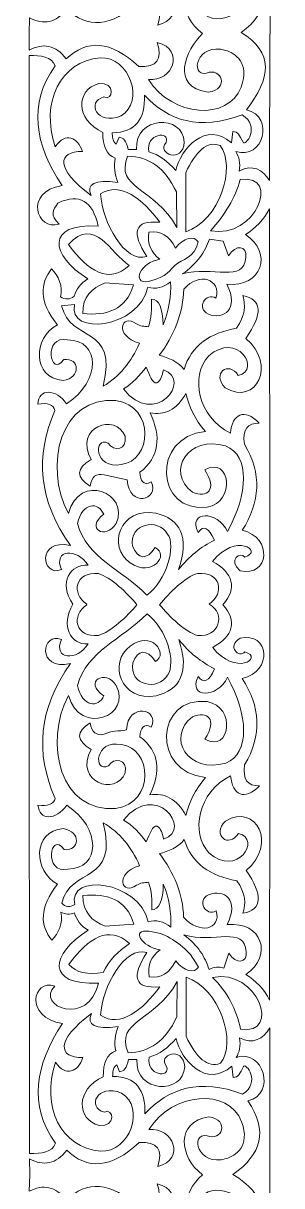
# Model space of a CAD drawing. Header units: centimetres. Extents: x -1.4 to 1.5, y -21.3 to 18.9.
# Drawn here: x -1.39 to 1.46, y -6.38 to 6.43 of the extents above; entities that cross this region are included whole.
import ezdxf

# ---------------------------------------------------------------- set-up
doc = ezdxf.new("R2010")
doc.units = ezdxf.units.CM
doc.header["$MEASUREMENT"] = 0
doc.layers.add('Layer 1', color=7, linetype='Continuous')

msp = doc.modelspace()

# ---------------------------------------------------------------- linework, layer by layer
at = {"layer": 'Layer 1', "color": 242, "lineweight": 9}
for points, knots in [([(1.32494, 6.30717), (1.32494, 6.30717), (1.32336, 4.69283), (1.32336, 4.69283), (1.32336, 4.69283), (1.24991, 4.81662), (1.13307, 4.87641), (0.98913, 4.79852), (0.98913, 4.79852), (1.00295, 4.88925), (0.98781, 4.95349), (0.95125, 5.014), (0.95125, 5.014), (1.25058, 4.91141), (1.38686, 5.40113), (1.06736, 5.47345), (1.06736, 5.47345), (1.34064, 5.81752), (1.37137, 6.11103), (1.00966, 6.32382), (1.00966, 6.32382), (1.32971, 6.55616), (1.3592, 6.87899), (1.10203, 7.1169), (1.10203, 7.1169), (1.42146, 7.18947), (1.25465, 7.70872), (0.95538, 7.60589), (0.95538, 7.60589), (0.9919, 7.66639), (1.00699, 7.73067), (0.99311, 7.82137), (0.99311, 7.82137), (1.13709, 7.74361), (1.25389, 7.80948), (1.32725, 7.93334), (1.32725, 7.93334), (1.32725, 7.93334), (1.33015, 6.30735), (1.33015, 6.30735)], [0, 0, 0, 0, 0.09090909, 0.09090909, 0.09090909, 0.09090909, 0.18181818, 0.18181818, 0.18181818, 0.18181818, 0.27272727, 0.27272727, 0.27272727, 0.27272727, 0.36363636, 0.36363636, 0.36363636, 0.36363636, 0.45454545, 0.45454545, 0.45454545, 0.45454545, 0.54545455, 0.54545455, 0.54545455, 0.54545455, 0.63636364, 0.63636364, 0.63636364, 0.63636364, 0.72727273, 0.72727273, 0.72727273, 0.72727273, 0.81818182, 0.81818182, 0.81818182, 0.81818182, 1, 1, 1, 1]), ([(0.5856, 6.31271), (0.32249, 6.50593), (0.28979, 6.90058), (0.65333, 6.95177), (0.65333, 6.95177), (0.89306, 6.91935), (0.79572, 6.67184), (0.63485, 6.74296), (0.63485, 6.74296), (0.43875, 6.777), (0.52837, 6.39717), (0.84602, 6.49153), (0.84602, 6.49153), (0.94433, 6.52074), (1.11503, 6.62665), (1.01527, 6.89624), (1.01527, 6.89624), (0.87259, 7.27396), (0.25282, 7.22503), (-0.00551, 6.81228), (-0.00551, 6.81228), (0.26056, 6.83793), (0.40302, 6.48691), (0.09211, 6.40401), (0.09211, 6.40401), (0.15389, 6.59119), (0.0858, 6.67932), (-0.11217, 6.66842), (-0.11217, 6.66842), (-0.42274, 6.37886), (-0.68607, 6.36676), (-0.91021, 6.58456), (-0.91021, 6.58456), (-1.02614, 6.42983), (-1.16579, 6.40683), (-1.31893, 6.4872), (-1.31893, 6.4872), (-1.31893, 6.4872), (-1.3225, 6.31038), (-1.3225, 6.31038), (-1.3225, 6.31038), (-1.3225, 6.31038), (-1.324, 6.13082), (-1.324, 6.13082), (-1.324, 6.13082), (-1.17093, 6.21132), (-1.03127, 6.18836), (-0.9152, 6.03377), (-0.9152, 6.03377), (-0.69125, 6.25175), (-0.42791, 6.23986), (-0.11709, 5.95055), (-0.11709, 5.95055), (0.08088, 5.93983), (0.1489, 6.02802), (0.08697, 6.21513), (0.08697, 6.21513), (0.39795, 6.13251), (0.25578, 5.78136), (-0.01031, 5.80679), (-0.01031, 5.80679), (0.24835, 5.39429), (0.86818, 5.34582), (1.01053, 5.72368), (1.01053, 5.72368), (1.11008, 5.99334), (0.93927, 6.0991), (0.84095, 6.12824), (0.84095, 6.12824), (0.5232, 6.22237), (0.43392, 5.84246), (0.62998, 5.87664), (0.62998, 5.87664), (0.7908, 5.9479), (0.88834, 5.70047), (0.64863, 5.66783), (0.64863, 5.66783), (0.22261, 5.72749), (0.39904, 6.13163), (0.5856, 6.31271)], [0, 0, 0, 0, 0.04761905, 0.04761905, 0.04761905, 0.04761905, 0.0952381, 0.0952381, 0.0952381, 0.0952381, 0.14285714, 0.14285714, 0.14285714, 0.14285714, 0.19047619, 0.19047619, 0.19047619, 0.19047619, 0.23809524, 0.23809524, 0.23809524, 0.23809524, 0.28571429, 0.28571429, 0.28571429, 0.28571429, 0.33333333, 0.33333333, 0.33333333, 0.33333333, 0.38095238, 0.38095238, 0.38095238, 0.38095238, 0.42857143, 0.42857143, 0.42857143, 0.42857143, 0.47619048, 0.47619048, 0.47619048, 0.47619048, 0.52380952, 0.52380952, 0.52380952, 0.52380952, 0.57142857, 0.57142857, 0.57142857, 0.57142857, 0.61904762, 0.61904762, 0.61904762, 0.61904762, 0.66666667, 0.66666667, 0.66666667, 0.66666667, 0.71428571, 0.71428571, 0.71428571, 0.71428571, 0.76190476, 0.76190476, 0.76190476, 0.76190476, 0.80952381, 0.80952381, 0.80952381, 0.80952381, 0.85714286, 0.85714286, 0.85714286, 0.85714286, 0.9047619, 0.9047619, 0.9047619, 0.9047619, 1, 1, 1, 1]), ([(1.06736, 5.47345), (1.38686, 5.40113), (1.25058, 4.91141), (0.95125, 5.014), (0.95125, 5.014), (0.98781, 4.95349), (1.00295, 4.88925), (0.98913, 4.79852), (0.98913, 4.79852), (1.13307, 4.87641), (1.24991, 4.81662), (1.32336, 4.69283), (1.32336, 4.69283), (1.32336, 4.69283), (1.32494, 6.30717), (1.32494, 6.30717)], [0, 0, 0, 0, 0.2, 0.2, 0.2, 0.2, 0.4, 0.4, 0.4, 0.4, 0.6, 0.6, 0.6, 0.6, 1, 1, 1, 1]), ([(-1.32304, 0.01344), (-1.32304, 0.01344), (-1.32478, 6.07145), (-1.32478, 6.07145), (-1.32478, 6.07145), (-1.19481, 6.07169), (-1.07636, 6.0591), (-1.03736, 5.95813), (-1.03736, 5.95813), (-1.34284, 5.53484), (-1.2607, 5.09228), (-0.96129, 4.63899), (-0.96129, 4.63899), (-1.38876, 4.5701), (-1.238, 4.12824), (-0.99526, 4.21439), (-0.99526, 4.21439), (-1.09478, 4.32022), (-1.06828, 4.36047), (-1.00653, 4.44616), (-1.00653, 4.44616), (-0.76561, 4.5593), (-0.62385, 4.46296), (-0.5642, 4.19298), (-0.5642, 4.19298), (-1.14483, 4.22642), (-1.0954, 3.87071), (-0.67728, 3.61089), (-0.67728, 3.61089), (-0.75546, 3.56429), (-0.80943, 3.49652), (-0.82685, 3.41962), (-0.82685, 3.41962), (-0.87755, 3.37816), (-0.92825, 3.38402), (-0.97896, 3.41129), (-0.97896, 3.41129), (-0.94762, 3.52732), (-1.00371, 3.64987), (-1.07802, 3.72043), (-1.07802, 3.72043), (-1.20214, 3.55903), (-1.22222, 3.36624), (-1.01363, 3.10427), (-1.01363, 3.10427), (-1.28287, 2.9622), (-1.29337, 2.51897), (-0.94911, 2.49188), (-0.94911, 2.49188), (-0.75271, 2.5207), (-0.76484, 2.74264), (-0.94164, 2.72253), (-0.94164, 2.72253), (-1.09682, 2.50324), (-1.17198, 2.99963), (-0.90002, 2.938), (-0.90002, 2.938), (-0.54095, 2.93441), (-0.52568, 2.48835), (-0.91116, 2.23488), (-0.91116, 2.23488), (-1.02932, 2.39907), (-1.21776, 2.40834), (-1.22863, 2.231), (-1.22863, 2.231), (-1.12029, 2.24741), (-1.05724, 2.22356), (-1.03963, 2.15932), (-1.03963, 2.15932), (-1.26104, 1.65904), (-1.22203, 1.1636), (-0.86892, 0.67384), (-0.86892, 0.67384), (-1.25157, 0.75576), (-1.18274, 0.31507), (-0.96966, 0.40711), (-0.96966, 0.40711), (-1.06164, 0.63634), (-0.79689, 0.64527), (-0.67462, 0.45759), (-0.67462, 0.45759), (-0.87194, 0.46676), (-1.00347, 0.26973), (-0.84299, 0.02533), (-0.84299, 0.02533), (-0.98301, -0.20969), (-0.86605, -0.42115), (-0.67422, -0.41201), (-0.67422, -0.41201), (-0.79645, -0.59983), (-1.06114, -0.59115), (-0.96937, -0.36184), (-0.96937, -0.36184), (-1.18251, -0.26998), (-1.25096, -0.71071), (-0.86838, -0.62844), (-0.86838, -0.62844), (-1.22111, -1.11862), (-1.25962, -1.61403), (-1.03784, -2.11409), (-1.03784, -2.11409), (-1.05544, -2.17826), (-1.11847, -2.20229), (-1.22681, -2.18599), (-1.22681, -2.18599), (-1.21576, -2.36326), (-1.02733, -2.35377), (-0.90927, -2.18955), (-0.90927, -2.18955), (-0.52368, -2.4427), (-0.53855, -2.88876), (-0.89761, -2.89264), (-0.89761, -2.89264), (-1.1695, -2.95451), (-1.09474, -2.45801), (-0.93937, -2.67727), (-0.93937, -2.67727), (-0.76255, -2.69727), (-0.75064, -2.47523), (-0.947, -2.44658), (-0.947, -2.44658), (-1.29135, -2.47392), (-1.28049, -2.91719), (-1.01108, -3.05901), (-1.01108, -3.05901), (-1.21941, -3.32116), (-1.1992, -3.51402), (-1.07502, -3.67524), (-1.07502, -3.67524), (-1.00066, -3.60454), (-0.94463, -3.48199), (-0.9762, -3.36596), (-0.9762, -3.36596), (-0.92692, -3.39305), (-0.87621, -3.3958), (-0.8241, -3.37421), (-0.8241, -3.37421), (-0.80648, -3.45115), (-0.75248, -3.51882), (-0.67436, -3.56538), (-0.67436, -3.56538), (-1.09215, -3.82552), (-1.14133, -4.1813), (-0.56069, -4.1474), (-0.56069, -4.1474), (-0.66861, -4.6374), (-1.26111, -4.40344), (-1.04054, -4.18204), (-1.04054, -4.18204), (-1.28334, -4.09617), (-1.38496, -4.52515), (-0.95742, -4.5937), (-0.95742, -4.5937), (-1.25651, -5.04723), (-1.33827, -5.48986), (-1.03251, -5.91291), (-1.03251, -5.91291), (-1.07129, -6.01401), (-1.18977, -6.02657), (-1.31977, -6.02643), (-1.31977, -6.02643), (-1.31977, -6.02643), (-1.32304, 0.01344), (-1.32304, 0.01344)], [0, 0, 0, 0, 0.02380952, 0.02380952, 0.02380952, 0.02380952, 0.04761905, 0.04761905, 0.04761905, 0.04761905, 0.07142857, 0.07142857, 0.07142857, 0.07142857, 0.0952381, 0.0952381, 0.0952381, 0.0952381, 0.11904762, 0.11904762, 0.11904762, 0.11904762, 0.14285714, 0.14285714, 0.14285714, 0.14285714, 0.16666667, 0.16666667, 0.16666667, 0.16666667, 0.19047619, 0.19047619, 0.19047619, 0.19047619, 0.21428571, 0.21428571, 0.21428571, 0.21428571, 0.23809524, 0.23809524, 0.23809524, 0.23809524, 0.26190476, 0.26190476, 0.26190476, 0.26190476, 0.28571429, 0.28571429, 0.28571429, 0.28571429, 0.30952381, 0.30952381, 0.30952381, 0.30952381, 0.33333333, 0.33333333, 0.33333333, 0.33333333, 0.35714286, 0.35714286, 0.35714286, 0.35714286, 0.38095238, 0.38095238, 0.38095238, 0.38095238, 0.4047619, 0.4047619, 0.4047619, 0.4047619, 0.42857143, 0.42857143, 0.42857143, 0.42857143, 0.45238095, 0.45238095, 0.45238095, 0.45238095, 0.47619048, 0.47619048, 0.47619048, 0.47619048, 0.5, 0.5, 0.5, 0.5, 0.52380952, 0.52380952, 0.52380952, 0.52380952, 0.54761905, 0.54761905, 0.54761905, 0.54761905, 0.57142857, 0.57142857, 0.57142857, 0.57142857, 0.5952381, 0.5952381, 0.5952381, 0.5952381, 0.61904762, 0.61904762, 0.61904762, 0.61904762, 0.64285714, 0.64285714, 0.64285714, 0.64285714, 0.66666667, 0.66666667, 0.66666667, 0.66666667, 0.69047619, 0.69047619, 0.69047619, 0.69047619, 0.71428571, 0.71428571, 0.71428571, 0.71428571, 0.73809524, 0.73809524, 0.73809524, 0.73809524, 0.76190476, 0.76190476, 0.76190476, 0.76190476, 0.78571429, 0.78571429, 0.78571429, 0.78571429, 0.80952381, 0.80952381, 0.80952381, 0.80952381, 0.83333333, 0.83333333, 0.83333333, 0.83333333, 0.85714286, 0.85714286, 0.85714286, 0.85714286, 0.88095238, 0.88095238, 0.88095238, 0.88095238, 0.9047619, 0.9047619, 0.9047619, 0.9047619, 0.92857143, 0.92857143, 0.92857143, 0.92857143, 0.95238095, 0.95238095, 0.95238095, 0.95238095, 1, 1, 1, 1]), ([(-0.50053, 5.61439), (-0.69835, 5.56775), (-0.58109, 5.29431), (-0.31145, 5.40664), (-0.31145, 5.40664), (-0.04736, 5.56175), (-0.21931, 6.06316), (-0.5423, 6.04531), (-0.5423, 6.04531), (-0.98013, 6.00555), (-1.20173, 5.55914), (-1.03704, 5.06603), (-1.03704, 5.06603), (-0.92749, 5.23363), (-0.78639, 5.17066), (-0.73846, 5.01322), (-0.73846, 5.01322), (-1.00491, 5.02017), (-1.04644, 4.82618), (-0.63989, 4.52949), (-0.63989, 4.52949), (-0.69922, 4.65801), (-0.60219, 4.70591), (-0.34896, 4.67332), (-0.34896, 4.67332), (-0.37991, 4.76268), (-0.395, 4.85214), (-0.37553, 4.94161), (-0.37553, 4.94161), (-0.47125, 4.97568), (-0.5167, 5.07009), (-0.51161, 5.22496), (-0.51161, 5.22496), (-0.8211, 5.3679), (-0.80731, 5.69546), (-0.55728, 5.76181), (-0.55728, 5.76181), (-0.3681, 5.78354), (-0.39817, 5.56147), (-0.50053, 5.61439)], [0, 0, 0, 0, 0.09090909, 0.09090909, 0.09090909, 0.09090909, 0.18181818, 0.18181818, 0.18181818, 0.18181818, 0.27272727, 0.27272727, 0.27272727, 0.27272727, 0.36363636, 0.36363636, 0.36363636, 0.36363636, 0.45454545, 0.45454545, 0.45454545, 0.45454545, 0.54545455, 0.54545455, 0.54545455, 0.54545455, 0.63636364, 0.63636364, 0.63636364, 0.63636364, 0.72727273, 0.72727273, 0.72727273, 0.72727273, 0.81818182, 0.81818182, 0.81818182, 0.81818182, 1, 1, 1, 1]), ([(-0.0545, 5.63344), (-0.0456, 5.37341), (-0.15218, 5.22238), (-0.40962, 5.22122), (-0.40962, 5.22122), (-0.40532, 5.17846), (-0.41162, 5.1356), (-0.36423, 5.09288), (-0.36423, 5.09288), (-0.36423, 5.09288), (-0.33409, 5.17218), (-0.33409, 5.17218), (-0.33409, 5.17218), (-0.288, 5.16661), (-0.25145, 5.13253), (-0.2357, 5.03611), (-0.2357, 5.03611), (-0.2357, 5.03611), (-0.14111, 5.03622), (-0.14111, 5.03622), (-0.14111, 5.03622), (-0.16808, 5.41006), (0.37428, 5.42481), (0.38427, 5.11584), (0.38427, 5.11584), (0.36959, 4.87694), (0.07491, 4.98803), (0.1838, 5.11193), (0.1838, 5.11193), (0.23669, 5.24637), (-0.04804, 5.21444), (-0.00514, 5.00976), (-0.00514, 5.00976), (0.10385, 4.97925), (0.201, 4.90686), (0.28979, 4.80579), (0.28979, 4.80579), (0.33882, 5.0389), (0.62595, 5.36166), (0.90209, 5.10847), (0.90209, 5.10847), (0.90209, 5.10847), (0.91714, 5.23321), (0.91714, 5.23321), (0.91714, 5.23321), (0.97772, 5.23536), (0.99038, 5.19338), (1.03076, 5.11485), (1.03076, 5.11485), (1.05595, 5.06575), (1.22709, 5.28824), (1.02136, 5.41831), (1.02136, 5.41831), (0.55179, 5.23907), (0.20766, 5.35323), (-0.0545, 5.63344)], [0, 0, 0, 0, 0.06666667, 0.06666667, 0.06666667, 0.06666667, 0.13333333, 0.13333333, 0.13333333, 0.13333333, 0.2, 0.2, 0.2, 0.2, 0.26666667, 0.26666667, 0.26666667, 0.26666667, 0.33333333, 0.33333333, 0.33333333, 0.33333333, 0.4, 0.4, 0.4, 0.4, 0.46666667, 0.46666667, 0.46666667, 0.46666667, 0.53333333, 0.53333333, 0.53333333, 0.53333333, 0.6, 0.6, 0.6, 0.6, 0.66666667, 0.66666667, 0.66666667, 0.66666667, 0.73333333, 0.73333333, 0.73333333, 0.73333333, 0.8, 0.8, 0.8, 0.8, 0.86666667, 0.86666667, 0.86666667, 0.86666667, 1, 1, 1, 1]), ([(0.39948, 4.77933), (0.51164, 5.01146), (0.63478, 5.13842), (0.77736, 5.07813), (0.77736, 5.07813), (0.96238, 4.84957), (0.77169, 4.25224), (0.39974, 4.12923), (0.39974, 4.12923), (0.39974, 4.12923), (0.39948, 4.77933), (0.39948, 4.77933)], [0, 0, 0, 0, 0.25, 0.25, 0.25, 0.25, 0.5, 0.5, 0.5, 0.5, 1, 1, 1, 1]), ([(-0.23945, 4.96062), (-0.38673, 4.60527), (0.05556, 4.62386), (0.30153, 4.17826), (0.30153, 4.17826), (0.30153, 4.17826), (0.29752, 4.5678), (0.29752, 4.5678), (0.29752, 4.5678), (0.17391, 4.8297), (-0.00503, 4.96073), (-0.23945, 4.96062)], [0, 0, 0, 0, 0.25, 0.25, 0.25, 0.25, 0.5, 0.5, 0.5, 0.5, 1, 1, 1, 1]), ([(0.67192, 4.14073), (1.17467, 4.04386), (1.45284, 4.77354), (1.00049, 4.70404), (1.00049, 4.70404), (0.94644, 4.5048), (0.82866, 4.31384), (0.67192, 4.14073)], [0, 0, 0, 0, 0.33333333, 0.33333333, 0.33333333, 0.33333333, 1, 1, 1, 1]), ([(-0.53789, 4.54801), (-0.51727, 4.22917), (-0.27176, 3.78047), (-0.02793, 3.85607), (-0.02793, 3.85607), (-0.20012, 4.12288), (-0.17296, 4.25965), (0.11591, 4.23397), (0.11591, 4.23397), (-0.07645, 4.49365), (-0.3215, 4.68778), (-0.53789, 4.54801)], [0, 0, 0, 0, 0.25, 0.25, 0.25, 0.25, 0.5, 0.5, 0.5, 0.5, 1, 1, 1, 1]), ([(1.32035, 4.38231), (1.26195, 4.26688), (1.16623, 4.1644), (1.05747, 4.09928), (1.05747, 4.09928), (1.36423, 3.89587), (1.23617, 3.51148), (0.85353, 3.55113), (0.85353, 3.55113), (0.99161, 3.27424), (0.81779, 3.15517), (0.64959, 3.2221), (0.64959, 3.2221), (0.50971, 3.28256), (0.62052, 3.46664), (0.73268, 3.39975), (0.73268, 3.39975), (0.79298, 3.60391), (0.54708, 3.69447), (0.37953, 3.49779), (0.37953, 3.49779), (0.37203, 3.23906), (0.26732, 2.9767), (0.10854, 2.76828), (0.10854, 2.76828), (0.20865, 2.74316), (0.31148, 2.69907), (0.38151, 2.61348), (0.38151, 2.61348), (0.46166, 2.87715), (0.66759, 3.01516), (0.95956, 3.06719), (0.95956, 3.06719), (1.05567, 3.20502), (1.06197, 3.32077), (1.02748, 3.42642), (1.02748, 3.42642), (1.24048, 3.38487), (1.25188, 3.22746), (1.06168, 2.95395), (1.06168, 2.95395), (1.40734, 2.6639), (1.17632, 2.20832), (0.83515, 2.40947), (0.83515, 2.40947), (0.68072, 2.56279), (0.87007, 2.71745), (0.97874, 2.54561), (0.97874, 2.54561), (1.23835, 2.60879), (0.96128, 3.03826), (0.65354, 2.76102), (0.65354, 2.76102), (0.44574, 2.54071), (0.53159, 2.09155), (0.89195, 1.91057), (0.89195, 1.91057), (0.90993, 2.1239), (1.04786, 2.19266), (1.20951, 2.02029), (1.20951, 2.02029), (1.08443, 2.02367), (1.02088, 1.95746), (1.04705, 1.78968), (1.04705, 1.78968), (1.24112, 1.46311), (1.2201, 1.14748), (1.02105, 0.84085), (1.02105, 0.84085), (1.36437, 0.76069), (1.31793, 0.32152), (0.99857, 0.39486), (0.99857, 0.39486), (0.85862, 0.51343), (1.00105, 0.61239), (1.05129, 0.54603), (1.05129, 0.54603), (1.26285, 0.61235), (0.94662, 0.81975), (0.69606, 0.49682), (0.69606, 0.49682), (0.91879, 0.37384), (0.97269, 0.20359), (0.80939, 0.02074), (0.80939, 0.02074), (0.97286, -0.16196), (0.91912, -0.32702), (0.69646, -0.45007), (0.69646, -0.45007), (0.94728, -0.77287), (1.26328, -0.56529), (1.0518, -0.49911), (1.0518, -0.49911), (0.98942, -0.57288), (0.84174, -0.43942), (0.9989, -0.34791), (0.9989, -0.34791), (1.31823, -0.27443), (1.36503, -0.71353), (1.02165, -0.794), (1.02165, -0.794), (1.22107, -1.10035), (1.24236, -1.41601), (1.04852, -1.74272), (1.04852, -1.74272), (1.02252, -1.91061), (1.08609, -1.97675), (1.21112, -1.97319), (1.21112, -1.97319), (1.04962, -2.14574), (0.91167, -2.07705), (0.89359, -1.8638), (0.89359, -1.8638), (0.53333, -2.04502), (0.44788, -2.49428), (0.65584, -2.71431), (0.65584, -2.71431), (0.96383, -2.99138), (1.24044, -2.56173), (0.98086, -2.49872), (0.98086, -2.49872), (0.8723, -2.67063), (0.68282, -2.51605), (0.83716, -2.36269), (0.83716, -2.36269), (1.17818, -2.16133), (1.40954, -2.61662), (1.06412, -2.90707), (1.06412, -2.90707), (1.25459, -3.18033), (1.24322, -3.33781), (1.03029, -3.3794), (1.03029, -3.3794), (1.06474, -3.27385), (1.05832, -3.15803), (0.96212, -3.02034), (0.96212, -3.02034), (0.67007, -2.96859), (0.46403, -2.83065), (0.38362, -2.56709), (0.38362, -2.56709), (0.31371, -2.65268), (0.21098, -2.69684), (0.11085, -2.7221), (0.11085, -2.7221), (0.26978, -2.93045), (0.36875, -3.16258), (0.37643, -3.42134), (0.37643, -3.42134), (0.54412, -3.61781), (0.79601, -3.5572), (0.7355, -3.35308), (0.7355, -3.35308), (0.62337, -3.42), (0.51235, -3.23607), (0.65217, -3.17546), (0.65217, -3.17546), (0.82037, -3.10836), (0.99432, -3.22739), (0.85648, -3.50435), (0.85648, -3.50435), (1.23905, -3.46442), (1.36743, -3.84866), (1.06083, -4.05232), (1.06083, -4.05232), (1.16968, -4.1173), (1.26544, -4.21965), (1.32395, -4.33514), (1.32395, -4.33514), (1.32332, -1.42879), (1.32792, 1.47616), (1.32035, 4.38231)], [0, 0, 0, 0, 0.02272727, 0.02272727, 0.02272727, 0.02272727, 0.04545455, 0.04545455, 0.04545455, 0.04545455, 0.06818182, 0.06818182, 0.06818182, 0.06818182, 0.09090909, 0.09090909, 0.09090909, 0.09090909, 0.11363636, 0.11363636, 0.11363636, 0.11363636, 0.13636364, 0.13636364, 0.13636364, 0.13636364, 0.15909091, 0.15909091, 0.15909091, 0.15909091, 0.18181818, 0.18181818, 0.18181818, 0.18181818, 0.20454545, 0.20454545, 0.20454545, 0.20454545, 0.22727273, 0.22727273, 0.22727273, 0.22727273, 0.25, 0.25, 0.25, 0.25, 0.27272727, 0.27272727, 0.27272727, 0.27272727, 0.29545455, 0.29545455, 0.29545455, 0.29545455, 0.31818182, 0.31818182, 0.31818182, 0.31818182, 0.34090909, 0.34090909, 0.34090909, 0.34090909, 0.36363636, 0.36363636, 0.36363636, 0.36363636, 0.38636364, 0.38636364, 0.38636364, 0.38636364, 0.40909091, 0.40909091, 0.40909091, 0.40909091, 0.43181818, 0.43181818, 0.43181818, 0.43181818, 0.45454545, 0.45454545, 0.45454545, 0.45454545, 0.47727273, 0.47727273, 0.47727273, 0.47727273, 0.5, 0.5, 0.5, 0.5, 0.52272727, 0.52272727, 0.52272727, 0.52272727, 0.54545455, 0.54545455, 0.54545455, 0.54545455, 0.56818182, 0.56818182, 0.56818182, 0.56818182, 0.59090909, 0.59090909, 0.59090909, 0.59090909, 0.61363636, 0.61363636, 0.61363636, 0.61363636, 0.63636364, 0.63636364, 0.63636364, 0.63636364, 0.65909091, 0.65909091, 0.65909091, 0.65909091, 0.68181818, 0.68181818, 0.68181818, 0.68181818, 0.70454545, 0.70454545, 0.70454545, 0.70454545, 0.72727273, 0.72727273, 0.72727273, 0.72727273, 0.75, 0.75, 0.75, 0.75, 0.77272727, 0.77272727, 0.77272727, 0.77272727, 0.79545455, 0.79545455, 0.79545455, 0.79545455, 0.81818182, 0.81818182, 0.81818182, 0.81818182, 0.84090909, 0.84090909, 0.84090909, 0.84090909, 0.86363636, 0.86363636, 0.86363636, 0.86363636, 0.88636364, 0.88636364, 0.88636364, 0.88636364, 0.90909091, 0.90909091, 0.90909091, 0.90909091, 0.93181818, 0.93181818, 0.93181818, 0.93181818, 0.95454545, 0.95454545, 0.95454545, 0.95454545, 1, 1, 1, 1]), ([(-0.22141, 3.75849), (-0.42767, 3.88906), (-0.60264, 4.30879), (-0.89064, 3.98882), (-0.89064, 3.98882), (-0.67189, 3.69157), (-0.45009, 3.5517), (-0.22141, 3.75849)], [0, 0, 0, 0, 0.33333333, 0.33333333, 0.33333333, 0.33333333, 1, 1, 1, 1]), ([(-0.00471, 4.12528), (-0.02733, 3.99295), (0.01807, 3.89848), (0.11634, 3.82669), (0.11634, 3.82669), (-0.09406, 3.79508), (-0.20859, 3.55318), (-0.00828, 3.58101), (-0.00828, 3.58101), (0.20365, 3.63403), (0.2291, 3.71598), (0.28341, 3.7616), (0.28341, 3.7616), (0.35923, 3.82545), (0.50162, 3.84217), (0.53584, 4.01966), (0.53584, 4.01966), (0.49301, 4.09141), (0.37585, 4.06746), (0.28641, 3.94776), (0.28641, 3.94776), (0.2196, 4.08753), (0.12253, 4.14676), (-0.00471, 4.12528)], [0, 0, 0, 0, 0.14285714, 0.14285714, 0.14285714, 0.14285714, 0.28571429, 0.28571429, 0.28571429, 0.28571429, 0.42857143, 0.42857143, 0.42857143, 0.42857143, 0.57142857, 0.57142857, 0.57142857, 0.57142857, 0.71428571, 0.71428571, 0.71428571, 0.71428571, 1, 1, 1, 1]), ([(0.66084, 4.04689), (0.61108, 3.90948), (0.52651, 3.77769), (0.36216, 3.66423), (0.36216, 3.66423), (0.69678, 3.7623), (1.04333, 3.55427), (1.06204, 3.85138), (1.06204, 3.85138), (1.07836, 3.97108), (0.94667, 3.99842), (0.87234, 3.86482), (0.87234, 3.86482), (0.87234, 3.86482), (0.81184, 4.02735), (0.81184, 4.02735), (0.81184, 4.02735), (0.81184, 4.02735), (0.66084, 4.04689), (0.66084, 4.04689)], [0, 0, 0, 0, 0.16666667, 0.16666667, 0.16666667, 0.16666667, 0.33333333, 0.33333333, 0.33333333, 0.33333333, 0.5, 0.5, 0.5, 0.5, 0.66666667, 0.66666667, 0.66666667, 0.66666667, 1, 1, 1, 1]), ([(-0.9665, 3.31209), (-0.87187, 2.90781), (-0.33694, 3.10452), (-0.51054, 2.42789), (-0.51054, 2.42789), (-0.33026, 2.53344), (-0.19958, 2.69416), (-0.11009, 2.90047), (-0.11009, 2.90047), (-0.39121, 2.98062), (-0.3112, 3.23737), (-0.14374, 3.11573), (-0.14374, 3.11573), (-0.10294, 3.08614), (-0.05494, 3.09093), (-0.0118, 3.08201), (-0.0118, 3.08201), (0.0222, 3.17842), (0.02833, 3.28179), (0.02213, 3.38818), (0.02213, 3.38818), (0.10527, 3.38825), (0.14815, 3.2862), (0.15078, 3.10469), (0.15078, 3.10469), (0.21582, 3.25847), (0.23909, 3.42353), (0.23367, 3.57724), (0.23367, 3.57724), (0.15051, 3.513), (0.0673, 3.49402), (-0.01585, 3.52044), (-0.01585, 3.52044), (-0.11516, 3.06063), (-0.90988, 2.97762), (-0.82313, 3.32807), (-0.82313, 3.32807), (-0.82313, 3.32807), (-0.9665, 3.31209), (-0.9665, 3.31209)], [0, 0, 0, 0, 0.09090909, 0.09090909, 0.09090909, 0.09090909, 0.18181818, 0.18181818, 0.18181818, 0.18181818, 0.27272727, 0.27272727, 0.27272727, 0.27272727, 0.36363636, 0.36363636, 0.36363636, 0.36363636, 0.45454545, 0.45454545, 0.45454545, 0.45454545, 0.54545455, 0.54545455, 0.54545455, 0.54545455, 0.63636364, 0.63636364, 0.63636364, 0.63636364, 0.72727273, 0.72727273, 0.72727273, 0.72727273, 0.81818182, 0.81818182, 0.81818182, 0.81818182, 1, 1, 1, 1]), ([(-0.9665, 3.31209), (-0.87187, 2.90781), (-0.33694, 3.10452), (-0.51054, 2.42789), (-0.51054, 2.42789), (-0.33026, 2.53344), (-0.19958, 2.69416), (-0.11009, 2.90047), (-0.11009, 2.90047), (-0.39121, 2.98062), (-0.3112, 3.23737), (-0.14374, 3.11573), (-0.14374, 3.11573), (-0.10294, 3.08614), (-0.05494, 3.09093), (-0.0118, 3.08201), (-0.0118, 3.08201), (0.0222, 3.17842), (0.02833, 3.28179), (0.02213, 3.38818), (0.02213, 3.38818), (0.10527, 3.38825), (0.14815, 3.2862), (0.15078, 3.10469), (0.15078, 3.10469), (0.21582, 3.25847), (0.23909, 3.42353), (0.23367, 3.57724), (0.23367, 3.57724), (0.15051, 3.513), (0.0673, 3.49402), (-0.01585, 3.52044), (-0.01585, 3.52044), (-0.11516, 3.06063), (-0.90988, 2.97762), (-0.82313, 3.32807), (-0.82313, 3.32807), (-0.82313, 3.32807), (-0.9665, 3.31209), (-0.9665, 3.31209)], [0, 0, 0, 0, 0.09090909, 0.09090909, 0.09090909, 0.09090909, 0.18181818, 0.18181818, 0.18181818, 0.18181818, 0.27272727, 0.27272727, 0.27272727, 0.27272727, 0.36363636, 0.36363636, 0.36363636, 0.36363636, 0.45454545, 0.45454545, 0.45454545, 0.45454545, 0.54545455, 0.54545455, 0.54545455, 0.54545455, 0.63636364, 0.63636364, 0.63636364, 0.63636364, 0.72727273, 0.72727273, 0.72727273, 0.72727273, 0.81818182, 0.81818182, 0.81818182, 0.81818182, 1, 1, 1, 1]), ([(-0.48834, 3.5656), (-0.63642, 3.51077), (-0.73714, 3.41499), (-0.73404, 3.22912), (-0.73404, 3.22912), (-0.46801, 3.20146), (-0.25885, 3.26849), (-0.17457, 3.54312), (-0.17457, 3.54312), (-0.17457, 3.54312), (-0.48834, 3.5656), (-0.48834, 3.5656)], [0, 0, 0, 0, 0.25, 0.25, 0.25, 0.25, 0.5, 0.5, 0.5, 0.5, 1, 1, 1, 1]), ([(-0.03659, 2.63867), (-0.10565, 2.55235), (-0.18482, 2.45191), (-0.28594, 2.39769), (-0.28594, 2.39769), (0.05526, 1.9595), (0.48342, 2.49357), (0.15466, 2.60953), (0.15466, 2.60953), (0.13829, 2.54025), (0.12944, 2.49488), (0.08285, 2.46585), (0.08285, 2.46585), (0.03131, 2.45329), (0.00503, 2.55044), (-0.03659, 2.63867)], [0, 0, 0, 0, 0.2, 0.2, 0.2, 0.2, 0.4, 0.4, 0.4, 0.4, 0.6, 0.6, 0.6, 0.6, 1, 1, 1, 1]), ([(-0.03659, 2.63867), (-0.10565, 2.55235), (-0.18482, 2.45191), (-0.28594, 2.39769), (-0.28594, 2.39769), (0.05526, 1.9595), (0.48342, 2.49357), (0.15466, 2.60953), (0.15466, 2.60953), (0.13829, 2.54025), (0.12944, 2.49488), (0.08285, 2.46585), (0.08285, 2.46585), (0.03131, 2.45329), (0.00503, 2.55044), (-0.03659, 2.63867)], [0, 0, 0, 0, 0.2, 0.2, 0.2, 0.2, 0.4, 0.4, 0.4, 0.4, 0.6, 0.6, 0.6, 0.6, 1, 1, 1, 1]), ([(0.4005, 2.34879), (0.30164, 2.1645), (0.16685, 2.10591), (0.0075, 2.13325), (0.0075, 2.13325), (0.13039, 1.87276), (0.11414, 1.64913), (-0.10568, 1.4792), (-0.10568, 1.4792), (-0.09936, 1.38222), (-0.06781, 1.32934), (0.01906, 1.3734), (0.01906, 1.3734), (0.11627, 1.17436), (-0.22518, 1.08225), (-0.24546, 1.39605), (-0.24546, 1.39605), (-0.24546, 1.39605), (-0.49878, 1.45263), (-0.49878, 1.45263), (-0.49878, 1.45263), (-0.5858, 1.47151), (-0.63738, 1.42988), (-0.65374, 1.32779), (-0.65374, 1.32779), (-0.81118, 1.41972), (-0.80756, 1.52806), (-0.64243, 1.61886), (-0.64243, 1.61886), (-0.83916, 1.97665), (-0.36681, 2.14189), (-0.2684, 1.87607), (-0.2684, 1.87607), (-0.23812, 1.71986), (-0.39432, 1.70593), (-0.45357, 1.80037), (-0.45357, 1.80037), (-0.62217, 1.88193), (-0.60501, 1.50583), (-0.30984, 1.56609), (-0.30984, 1.56609), (0.02311, 1.60218), (0.06887, 2.20317), (-0.37065, 2.26914), (-0.37065, 2.26914), (-0.97938, 2.32509), (-1.17049, 1.55007), (-0.89175, 1.02528), (-0.89175, 1.02528), (-0.7709, 1.48223), (-0.21365, 1.2506), (-0.3663, 0.91588), (-0.3663, 0.91588), (-0.48048, 0.72877), (-0.71214, 0.85859), (-0.50272, 1.01706), (-0.50272, 1.01706), (-0.56072, 1.15566), (-0.73682, 1.15387), (-0.79339, 0.91571), (-0.79339, 0.91571), (-0.68742, 0.53104), (-0.30635, 0.41331), (-0.02654, 0.12481), (-0.02654, 0.12481), (0.19229, 0.2939), (0.29438, 0.66273), (0.20081, 0.79897), (0.20081, 0.79897), (0.09329, 0.98093), (-0.22608, 0.91655), (-0.18474, 0.6665), (-0.18474, 0.6665), (-0.12416, 0.52158), (-0.03347, 0.50528), (0.06474, 0.65144), (0.06474, 0.65144), (0.22543, 0.57023), (0.03004, 0.31549), (-0.2111, 0.48126), (-0.2111, 0.48126), (-0.47081, 0.66072), (-0.32487, 1.1018), (0.0722, 1.02948), (0.0722, 1.02948), (0.33372, 0.96792), (0.44844, 0.76387), (0.32187, 0.40961), (0.32187, 0.40961), (0.43745, 0.55284), (0.56909, 0.6585), (0.71494, 0.73113), (0.71494, 0.73113), (0.65563, 0.87101), (0.59632, 0.89994), (0.5371, 0.81795), (0.5371, 0.81795), (0.41552, 1.05678), (0.75317, 1.06324), (0.85846, 0.82568), (0.85846, 0.82568), (1.08825, 1.24005), (1.10946, 1.66268), (0.83927, 1.7707), (0.83927, 1.7707), (0.42664, 1.89121), (0.17697, 1.49229), (0.47271, 1.26026), (0.47271, 1.26026), (0.63628, 1.19408), (0.75401, 1.28369), (0.60875, 1.50597), (0.60875, 1.50597), (0.89465, 1.66617), (0.95414, 1.14956), (0.63543, 1.09396), (0.63543, 1.09396), (0.07078, 1.02754), (0.01119, 1.86799), (0.61612, 1.92934), (0.61612, 1.92934), (0.49881, 2.0635), (0.43707, 2.20458), (0.4005, 2.34879)], [0, 0, 0, 0, 0.03125, 0.03125, 0.03125, 0.03125, 0.0625, 0.0625, 0.0625, 0.0625, 0.09375, 0.09375, 0.09375, 0.09375, 0.125, 0.125, 0.125, 0.125, 0.15625, 0.15625, 0.15625, 0.15625, 0.1875, 0.1875, 0.1875, 0.1875, 0.21875, 0.21875, 0.21875, 0.21875, 0.25, 0.25, 0.25, 0.25, 0.28125, 0.28125, 0.28125, 0.28125, 0.3125, 0.3125, 0.3125, 0.3125, 0.34375, 0.34375, 0.34375, 0.34375, 0.375, 0.375, 0.375, 0.375, 0.40625, 0.40625, 0.40625, 0.40625, 0.4375, 0.4375, 0.4375, 0.4375, 0.46875, 0.46875, 0.46875, 0.46875, 0.5, 0.5, 0.5, 0.5, 0.53125, 0.53125, 0.53125, 0.53125, 0.5625, 0.5625, 0.5625, 0.5625, 0.59375, 0.59375, 0.59375, 0.59375, 0.625, 0.625, 0.625, 0.625, 0.65625, 0.65625, 0.65625, 0.65625, 0.6875, 0.6875, 0.6875, 0.6875, 0.71875, 0.71875, 0.71875, 0.71875, 0.75, 0.75, 0.75, 0.75, 0.78125, 0.78125, 0.78125, 0.78125, 0.8125, 0.8125, 0.8125, 0.8125, 0.84375, 0.84375, 0.84375, 0.84375, 0.875, 0.875, 0.875, 0.875, 0.90625, 0.90625, 0.90625, 0.90625, 0.9375, 0.9375, 0.9375, 0.9375, 1, 1, 1, 1]), ([(-0.13692, 0.02036), (-0.24412, 0.14831), (-0.4273, 0.32724), (-0.56152, 0.36297), (-0.56152, 0.36297), (-0.82285, 0.38806), (-0.86243, 0.14242), (-0.68989, 0.02656), (-0.68989, 0.02656), (-0.69056, 0.02614), (-0.69126, 0.0206), (-0.69201, 0.02014), (-0.69201, 0.02014), (-0.69125, 0.01976), (-0.6906, 0.01944), (-0.68991, 0.01901), (-0.68991, 0.01901), (-0.86236, -0.09701), (-0.82255, -0.34276), (-0.56126, -0.31739), (-0.56126, -0.31739), (-0.42714, -0.28152), (-0.24394, -0.10767), (-0.13692, 0.02036)], [0, 0, 0, 0, 0.14285714, 0.14285714, 0.14285714, 0.14285714, 0.28571429, 0.28571429, 0.28571429, 0.28571429, 0.42857143, 0.42857143, 0.42857143, 0.42857143, 0.57142857, 0.57142857, 0.57142857, 0.57142857, 0.71428571, 0.71428571, 0.71428571, 0.71428571, 1, 1, 1, 1]), ([(0.65845, 0.02805), (0.83089, 0.14404), (0.79116, 0.38968), (0.52984, 0.36438), (0.52984, 0.36438), (0.3954, 0.3284), (0.2178, 0.14866), (0.1112, 0.02046), (0.1112, 0.02046), (0.21791, -0.1076), (0.39562, -0.28201), (0.53006, -0.31782), (0.53006, -0.31782), (0.76954, -0.34082), (0.84697, -0.08163), (0.65845, 0.02805)], [0, 0, 0, 0, 0.2, 0.2, 0.2, 0.2, 0.4, 0.4, 0.4, 0.4, 0.6, 0.6, 0.6, 0.6, 1, 1, 1, 1]), ([(0.40241, -2.30244), (0.30343, -2.11818), (0.16432, -2.04685), (0.00488, -2.0743), (0.00488, -2.0743), (0.12769, -1.81374), (0.11549, -1.60295), (-0.10448, -1.43316), (-0.10448, -1.43316), (-0.09824, -1.33622), (-0.06678, -1.28323), (0.02023, -1.3274), (0.02023, -1.3274), (0.11713, -1.12815), (-0.23358, -1.04567), (-0.25367, -1.35943), (-0.25367, -1.35943), (-0.33496, -1.37527), (-0.42558, -1.36327), (-0.4976, -1.40698), (-0.4976, -1.40698), (-0.58448, -1.42589), (-0.63624, -1.38434), (-0.65262, -1.28228), (-0.65262, -1.28228), (-0.81011, -1.37432), (-0.80629, -1.48269), (-0.64123, -1.57332), (-0.64123, -1.57332), (-0.83761, -1.93128), (-0.36503, -2.0961), (-0.26695, -1.83025), (-0.26695, -1.83025), (-0.23669, -1.67393), (-0.39292, -1.66021), (-0.45208, -1.75475), (-0.45208, -1.75475), (-0.62064, -1.83628), (-0.60368, -1.46032), (-0.30858, -1.52033), (-0.30858, -1.52033), (0.02443, -1.5561), (0.07064, -2.15706), (-0.36875, -2.22335), (-0.36875, -2.22335), (-0.9774, -2.27979), (-1.16921, -1.50495), (-0.89092, -0.97995), (-0.89092, -0.97995), (-0.76086, -1.43676), (-0.18719, -1.1987), (-0.36551, -0.87016), (-0.36551, -0.87016), (-0.47772, -0.68287), (-0.74024, -0.82479), (-0.5019, -0.98185), (-0.5019, -0.98185), (-0.5598, -1.12046), (-0.7359, -1.10843), (-0.79266, -0.87037), (-0.79266, -0.87037), (-0.68701, -0.48549), (-0.30606, -0.36752), (-0.02646, -0.07878), (-0.02646, -0.07878), (0.1926, -0.24769), (0.29489, -0.61644), (0.20143, -0.75272), (0.20143, -0.75272), (0.09412, -0.93486), (-0.22538, -0.87069), (-0.18423, -0.62057), (-0.18423, -0.62057), (-0.12376, -0.47565), (-0.03306, -0.45921), (0.06526, -0.6054), (0.06526, -0.6054), (0.22021, -0.5183), (0.01475, -0.25382), (-0.21077, -0.4354), (-0.21077, -0.4354), (-0.46019, -0.61507), (-0.31389, -1.056), (0.07298, -0.9834), (0.07298, -0.9834), (0.33447, -0.92153), (0.44906, -0.71734), (0.32219, -0.36329), (0.32219, -0.36329), (0.43786, -0.50638), (0.5696, -0.612), (0.71549, -0.68446), (0.71549, -0.68446), (0.65629, -0.8243), (0.59713, -0.8533), (0.53782, -0.77149), (0.53782, -0.77149), (0.41629, -1.01032), (0.75395, -1.01653), (0.85918, -0.7789), (0.85918, -0.7789), (1.08924, -1.19299), (1.11084, -1.61572), (0.84063, -1.72388), (0.84063, -1.72388), (0.42816, -1.84478), (0.17825, -1.44604), (0.47381, -1.21377), (0.47381, -1.21377), (0.63722, -1.14766), (0.755, -1.23698), (0.60996, -1.45941), (0.60996, -1.45941), (0.89603, -1.61925), (0.95504, -1.10268), (0.63621, -1.04733), (0.63621, -1.04733), (0.07159, -0.98146), (0.01272, -1.82189), (0.61765, -1.88277), (0.61765, -1.88277), (0.50056, -2.01697), (0.43886, -2.15812), (0.40241, -2.30244)], [0, 0, 0, 0, 0.03125, 0.03125, 0.03125, 0.03125, 0.0625, 0.0625, 0.0625, 0.0625, 0.09375, 0.09375, 0.09375, 0.09375, 0.125, 0.125, 0.125, 0.125, 0.15625, 0.15625, 0.15625, 0.15625, 0.1875, 0.1875, 0.1875, 0.1875, 0.21875, 0.21875, 0.21875, 0.21875, 0.25, 0.25, 0.25, 0.25, 0.28125, 0.28125, 0.28125, 0.28125, 0.3125, 0.3125, 0.3125, 0.3125, 0.34375, 0.34375, 0.34375, 0.34375, 0.375, 0.375, 0.375, 0.375, 0.40625, 0.40625, 0.40625, 0.40625, 0.4375, 0.4375, 0.4375, 0.4375, 0.46875, 0.46875, 0.46875, 0.46875, 0.5, 0.5, 0.5, 0.5, 0.53125, 0.53125, 0.53125, 0.53125, 0.5625, 0.5625, 0.5625, 0.5625, 0.59375, 0.59375, 0.59375, 0.59375, 0.625, 0.625, 0.625, 0.625, 0.65625, 0.65625, 0.65625, 0.65625, 0.6875, 0.6875, 0.6875, 0.6875, 0.71875, 0.71875, 0.71875, 0.71875, 0.75, 0.75, 0.75, 0.75, 0.78125, 0.78125, 0.78125, 0.78125, 0.8125, 0.8125, 0.8125, 0.8125, 0.84375, 0.84375, 0.84375, 0.84375, 0.875, 0.875, 0.875, 0.875, 0.90625, 0.90625, 0.90625, 0.90625, 0.9375, 0.9375, 0.9375, 0.9375, 1, 1, 1, 1]), ([(-0.03441, -2.59263), (-0.10357, -2.50634), (-0.18276, -2.40602), (-0.28397, -2.3519), (-0.28397, -2.3519), (0.05683, -1.91343), (0.48547, -2.44722), (0.15686, -2.56335), (0.15686, -2.56335), (0.14035, -2.49407), (0.13162, -2.44874), (0.08493, -2.41974), (0.08493, -2.41974), (0.03331, -2.40718), (0.00718, -2.5044), (-0.03441, -2.59263)], [0, 0, 0, 0, 0.2, 0.2, 0.2, 0.2, 0.4, 0.4, 0.4, 0.4, 0.6, 0.6, 0.6, 0.6, 1, 1, 1, 1]), ([(-0.96376, -3.2669), (-0.86944, -2.86237), (-0.33435, -3.05876), (-0.50858, -2.38213), (-0.50858, -2.38213), (-0.32818, -2.48761), (-0.19733, -2.64827), (-0.10768, -2.85454), (-0.10768, -2.85454), (-0.38884, -2.93486), (-0.30851, -3.19158), (-0.14111, -3.06973), (-0.14111, -3.06973), (-0.10038, -3.04017), (-0.05246, -3.04486), (-0.0093, -3.03597), (-0.0093, -3.03597), (0.02475, -3.13231), (0.03106, -3.23561), (0.02486, -3.34208), (0.02486, -3.34208), (0.10801, -3.34208), (0.15084, -3.23995), (0.15328, -3.05855), (0.15328, -3.05855), (0.21854, -3.21218), (0.24186, -3.37728), (0.23662, -3.53102), (0.23662, -3.53102), (0.15339, -3.46678), (0.07024, -3.44791), (-0.01291, -3.47444), (-0.01291, -3.47444), (-0.11258, -3.01456), (-0.90741, -2.93239), (-0.8204, -3.28263), (-0.8204, -3.28263), (-0.87817, -3.31749), (-0.92596, -3.31227), (-0.96376, -3.2669)], [0, 0, 0, 0, 0.09090909, 0.09090909, 0.09090909, 0.09090909, 0.18181818, 0.18181818, 0.18181818, 0.18181818, 0.27272727, 0.27272727, 0.27272727, 0.27272727, 0.36363636, 0.36363636, 0.36363636, 0.36363636, 0.45454545, 0.45454545, 0.45454545, 0.45454545, 0.54545455, 0.54545455, 0.54545455, 0.54545455, 0.63636364, 0.63636364, 0.63636364, 0.63636364, 0.72727273, 0.72727273, 0.72727273, 0.72727273, 0.81818182, 0.81818182, 0.81818182, 0.81818182, 1, 1, 1, 1]), ([(-0.48541, -3.51995), (-0.63347, -3.46527), (-0.73427, -3.36956), (-0.73124, -3.18364), (-0.73124, -3.18364), (-0.46535, -3.15574), (-0.25615, -3.22252), (-0.17163, -3.49716), (-0.17163, -3.49716), (-0.17163, -3.49716), (-0.48541, -3.51995), (-0.48541, -3.51995)], [0, 0, 0, 0, 0.25, 0.25, 0.25, 0.25, 0.5, 0.5, 0.5, 0.5, 1, 1, 1, 1]), ([(-0.21835, -3.7126), (-0.34564, -3.79331), (-0.44257, -3.89925), (-0.50924, -4.03027), (-0.50924, -4.03027), (-0.68065, -4.06188), (-0.80666, -4.03292), (-0.88729, -3.94356), (-0.88729, -3.94356), (-0.6689, -3.64592), (-0.44712, -3.50605), (-0.21835, -3.7126)], [0, 0, 0, 0, 0.25, 0.25, 0.25, 0.25, 0.5, 0.5, 0.5, 0.5, 1, 1, 1, 1]), ([(-0.00134, -4.0792), (-0.02409, -3.94691), (0.02121, -3.8524), (0.11953, -3.78051), (0.11953, -3.78051), (-0.09093, -3.74915), (-0.20569, -3.55021), (-0.00536, -3.5778), (-0.00536, -3.5778), (0.21305, -3.60712), (0.22105, -3.65799), (0.30963, -3.70371), (0.30963, -3.70371), (0.38556, -3.76742), (0.45755, -3.81194), (0.53917, -3.97316), (0.53917, -3.97316), (0.49641, -4.04495), (0.37924, -4.02103), (0.28965, -3.9014), (0.28965, -3.9014), (0.22295, -4.04125), (0.12598, -4.10058), (-0.00134, -4.0792)], [0, 0, 0, 0, 0.14285714, 0.14285714, 0.14285714, 0.14285714, 0.28571429, 0.28571429, 0.28571429, 0.28571429, 0.42857143, 0.42857143, 0.42857143, 0.42857143, 0.57142857, 0.57142857, 0.57142857, 0.57142857, 0.71428571, 0.71428571, 0.71428571, 0.71428571, 1, 1, 1, 1]), ([(0.65804, -3.99881), (0.60824, -3.86147), (0.54165, -3.73122), (0.37717, -3.61791), (0.37717, -3.61791), (0.71191, -3.7156), (1.04629, -3.50735), (1.06524, -3.80436), (1.06524, -3.80436), (1.08161, -3.92409), (0.94987, -3.95161), (0.87548, -3.81804), (0.87548, -3.81804), (0.87548, -3.81804), (0.81832, -3.98184), (0.81832, -3.98184), (0.81832, -3.98184), (0.76491, -3.9624), (0.71148, -3.96956), (0.65804, -3.99881)], [0, 0, 0, 0, 0.16666667, 0.16666667, 0.16666667, 0.16666667, 0.33333333, 0.33333333, 0.33333333, 0.33333333, 0.5, 0.5, 0.5, 0.5, 0.66666667, 0.66666667, 0.66666667, 0.66666667, 1, 1, 1, 1]), ([(-0.53789, -4.50278), (-0.51727, -4.18398), (-0.27176, -3.73528), (-0.02793, -3.81088), (-0.02793, -3.81088), (-0.20012, -4.07769), (-0.17296, -4.21446), (0.11591, -4.18874), (0.11591, -4.18874), (-0.07645, -4.44842), (-0.3215, -4.64259), (-0.53789, -4.50278)], [0, 0, 0, 0, 0.25, 0.25, 0.25, 0.25, 0.5, 0.5, 0.5, 0.5, 1, 1, 1, 1]), ([(0.40341, -4.73297), (0.51583, -4.96492), (0.63901, -5.09182), (0.78157, -5.03146), (0.78157, -5.03146), (0.96639, -4.80265), (0.77522, -4.2055), (0.40314, -4.08284), (0.40314, -4.08284), (0.40314, -4.08284), (0.40341, -4.73297), (0.40341, -4.73297)], [0, 0, 0, 0, 0.25, 0.25, 0.25, 0.25, 0.5, 0.5, 0.5, 0.5, 1, 1, 1, 1]), ([(0.69388, -4.08478), (1.19661, -3.98752), (1.45681, -4.72623), (1.00441, -4.65713), (1.00441, -4.65713), (0.9588, -4.44115), (0.85955, -4.24106), (0.69388, -4.08478)], [0, 0, 0, 0, 0.33333333, 0.33333333, 0.33333333, 0.33333333, 1, 1, 1, 1]), ([(-0.23534, -4.91465), (-0.38287, -4.55948), (0.05938, -4.57771), (0.30492, -4.13202), (0.30492, -4.13202), (0.30492, -4.13202), (0.30128, -4.52131), (0.30128, -4.52131), (0.30128, -4.52131), (0.17785, -4.78349), (-0.00099, -4.91458), (-0.23534, -4.91465)], [0, 0, 0, 0, 0.25, 0.25, 0.25, 0.25, 0.5, 0.5, 0.5, 0.5, 1, 1, 1, 1]), ([(-0.49586, -5.56877), (-0.69376, -5.52217), (-0.57668, -5.24873), (-0.30697, -5.36074), (-0.30697, -5.36074), (-0.04279, -5.51561), (-0.21428, -6.01722), (-0.5372, -5.99966), (-0.5372, -5.99966), (-0.97518, -5.96032), (-1.19709, -5.51409), (-1.03281, -5.02087), (-1.03281, -5.02087), (-0.92322, -5.18841), (-0.78206, -5.12537), (-0.73431, -4.96782), (-0.73431, -4.96782), (-1.00076, -4.97498), (-1.04239, -4.78099), (-0.63621, -4.48398), (-0.63621, -4.48398), (-0.69536, -4.6125), (-0.59826, -4.66034), (-0.34511, -4.62742), (-0.34511, -4.62742), (-0.37594, -4.71696), (-0.39099, -4.80642), (-0.37145, -4.89585), (-0.37145, -4.89585), (-0.46715, -4.92993), (-0.51248, -5.02444), (-0.50742, -5.17941), (-0.50742, -5.17941), (-0.81671, -5.32253), (-0.80263, -5.65019), (-0.55254, -5.71623), (-0.55254, -5.71623), (-0.36335, -5.73779), (-0.39358, -5.51575), (-0.49586, -5.56877)], [0, 0, 0, 0, 0.09090909, 0.09090909, 0.09090909, 0.09090909, 0.18181818, 0.18181818, 0.18181818, 0.18181818, 0.27272727, 0.27272727, 0.27272727, 0.27272727, 0.36363636, 0.36363636, 0.36363636, 0.36363636, 0.45454545, 0.45454545, 0.45454545, 0.45454545, 0.54545455, 0.54545455, 0.54545455, 0.54545455, 0.63636364, 0.63636364, 0.63636364, 0.63636364, 0.72727273, 0.72727273, 0.72727273, 0.72727273, 0.81818182, 0.81818182, 0.81818182, 0.81818182, 1, 1, 1, 1]), ([(1.32494, -6.26583), (1.32494, -6.26583), (1.32336, -7.88017), (1.32336, -7.88017), (1.32336, -7.88017), (1.24991, -7.75638), (1.13307, -7.69659), (0.98913, -7.77448), (0.98913, -7.77448), (1.00295, -7.68375), (0.98781, -7.61951), (0.95125, -7.55904), (0.95125, -7.55904), (1.25058, -7.66159), (1.38686, -7.17187), (1.06736, -7.09955), (1.06736, -7.09955), (1.34064, -6.75548), (1.28086, -6.46938), (0.91915, -6.25658), (0.91915, -6.25658), (1.23767, -6.03268), (1.30958, -5.77695), (1.08435, -5.4452), (1.08435, -5.4452), (1.40378, -5.37263), (1.25465, -4.86428), (0.95538, -4.96711), (0.95538, -4.96711), (0.9919, -4.90661), (1.00699, -4.84233), (0.99311, -4.75163), (0.99311, -4.75163), (1.13709, -4.82939), (1.25389, -4.76352), (1.32725, -4.63966), (1.32725, -4.63966), (1.32725, -4.63966), (1.32494, -6.26583), (1.32494, -6.26583)], [0, 0, 0, 0, 0.09090909, 0.09090909, 0.09090909, 0.09090909, 0.18181818, 0.18181818, 0.18181818, 0.18181818, 0.27272727, 0.27272727, 0.27272727, 0.27272727, 0.36363636, 0.36363636, 0.36363636, 0.36363636, 0.45454545, 0.45454545, 0.45454545, 0.45454545, 0.54545455, 0.54545455, 0.54545455, 0.54545455, 0.63636364, 0.63636364, 0.63636364, 0.63636364, 0.72727273, 0.72727273, 0.72727273, 0.72727273, 0.81818182, 0.81818182, 0.81818182, 0.81818182, 1, 1, 1, 1]), ([(-0.04983, -5.58744), (-0.04109, -5.32737), (-0.14785, -5.17638), (-0.40532, -5.17564), (-0.40532, -5.17564), (-0.40099, -5.13274), (-0.40736, -5.08991), (-0.36001, -5.04698), (-0.36001, -5.04698), (-0.36001, -5.04698), (-0.32982, -5.12635), (-0.32982, -5.12635), (-0.32982, -5.12635), (-0.28372, -5.12071), (-0.24723, -5.08663), (-0.23155, -4.99029), (-0.23155, -4.99029), (-0.23155, -4.99029), (-0.137, -4.99022), (-0.137, -4.99022), (-0.137, -4.99022), (-0.16366, -5.3642), (0.37882, -5.37838), (0.38843, -5.06942), (0.38843, -5.06942), (0.37357, -4.83048), (0.07899, -4.94182), (0.18812, -5.06571), (0.18812, -5.06571), (0.241, -5.20005), (-0.04374, -5.16837), (-0.00095, -4.96372), (-0.00095, -4.96372), (0.10801, -4.93314), (0.20505, -4.86061), (0.2938, -4.75954), (0.2938, -4.75954), (0.34302, -4.99262), (0.63044, -5.31509), (0.90627, -5.06162), (0.90627, -5.06162), (0.90627, -5.06162), (0.92147, -5.1864), (0.92147, -5.1864), (0.92147, -5.1864), (0.982, -5.18844), (0.99465, -5.14646), (1.03502, -5.0679), (1.03502, -5.0679), (1.06026, -5.01872), (1.23153, -5.24108), (1.02587, -5.37132), (1.02587, -5.37132), (0.55608, -5.1925), (0.21211, -5.30698), (-0.04983, -5.58744)], [0, 0, 0, 0, 0.06666667, 0.06666667, 0.06666667, 0.06666667, 0.13333333, 0.13333333, 0.13333333, 0.13333333, 0.2, 0.2, 0.2, 0.2, 0.26666667, 0.26666667, 0.26666667, 0.26666667, 0.33333333, 0.33333333, 0.33333333, 0.33333333, 0.4, 0.4, 0.4, 0.4, 0.46666667, 0.46666667, 0.46666667, 0.46666667, 0.53333333, 0.53333333, 0.53333333, 0.53333333, 0.6, 0.6, 0.6, 0.6, 0.66666667, 0.66666667, 0.66666667, 0.66666667, 0.73333333, 0.73333333, 0.73333333, 0.73333333, 0.8, 0.8, 0.8, 0.8, 0.86666667, 0.86666667, 0.86666667, 0.86666667, 1, 1, 1, 1]), ([(-1.324, -6.44222), (-1.324, -6.44222), (-1.31797, -6.25912), (-1.31797, -6.25912), (-1.31797, -6.25912), (-1.31797, -6.25912), (-1.31893, -6.0858), (-1.31893, -6.0858), (-1.31893, -6.0858), (-1.16579, -6.16617), (-1.02614, -6.14317), (-0.91021, -5.98844), (-0.91021, -5.98844), (-0.68607, -6.20624), (-0.42274, -6.19414), (-0.11217, -5.90458), (-0.11217, -5.90458), (0.0858, -5.89368), (0.15389, -5.98181), (0.09211, -6.16899), (0.09211, -6.16899), (0.40302, -6.08609), (0.26056, -5.73507), (-0.00551, -5.76072), (-0.00551, -5.76072), (0.25282, -5.34797), (0.87259, -5.29904), (1.01527, -5.67676), (1.01527, -5.67676), (1.11503, -5.94635), (0.94433, -6.05226), (0.84602, -6.08147), (0.84602, -6.08147), (0.52837, -6.17583), (0.43875, -5.796), (0.63485, -5.83004), (0.63485, -5.83004), (0.79572, -5.90116), (0.89306, -5.65365), (0.65333, -5.62123), (0.65333, -5.62123), (0.28979, -5.67242), (0.32249, -6.06707), (0.5856, -6.26029), (0.5856, -6.26029), (0.3518, -6.45065), (0.29439, -6.85176), (0.64863, -6.90517), (0.64863, -6.90517), (0.88834, -6.87253), (0.7908, -6.62513), (0.62998, -6.69636), (0.62998, -6.69636), (0.43392, -6.73054), (0.5232, -6.35063), (0.84095, -6.44476), (0.84095, -6.44476), (0.93927, -6.4739), (1.11008, -6.57966), (1.01053, -6.84932), (1.01053, -6.84932), (0.86818, -7.22718), (0.24835, -7.17871), (-0.01031, -6.76621), (-0.01031, -6.76621), (0.25578, -6.79164), (0.39795, -6.44049), (0.08697, -6.35787), (0.08697, -6.35787), (0.1489, -6.54498), (0.08088, -6.63317), (-0.11709, -6.62245), (-0.11709, -6.62245), (-0.42791, -6.33314), (-0.69125, -6.32125), (-0.9152, -6.53923), (-0.9152, -6.53923), (-1.03127, -6.38464), (-1.17093, -6.36168), (-1.324, -6.44222)], [0, 0, 0, 0, 0.04761905, 0.04761905, 0.04761905, 0.04761905, 0.0952381, 0.0952381, 0.0952381, 0.0952381, 0.14285714, 0.14285714, 0.14285714, 0.14285714, 0.19047619, 0.19047619, 0.19047619, 0.19047619, 0.23809524, 0.23809524, 0.23809524, 0.23809524, 0.28571429, 0.28571429, 0.28571429, 0.28571429, 0.33333333, 0.33333333, 0.33333333, 0.33333333, 0.38095238, 0.38095238, 0.38095238, 0.38095238, 0.42857143, 0.42857143, 0.42857143, 0.42857143, 0.47619048, 0.47619048, 0.47619048, 0.47619048, 0.52380952, 0.52380952, 0.52380952, 0.52380952, 0.57142857, 0.57142857, 0.57142857, 0.57142857, 0.61904762, 0.61904762, 0.61904762, 0.61904762, 0.66666667, 0.66666667, 0.66666667, 0.66666667, 0.71428571, 0.71428571, 0.71428571, 0.71428571, 0.76190476, 0.76190476, 0.76190476, 0.76190476, 0.80952381, 0.80952381, 0.80952381, 0.80952381, 0.85714286, 0.85714286, 0.85714286, 0.85714286, 0.9047619, 0.9047619, 0.9047619, 0.9047619, 1, 1, 1, 1]), ([(-1.31797, -6.25912), (-1.31797, -6.25912), (-1.31893, -6.0858), (-1.31893, -6.0858), (-1.31893, -6.0858), (-1.16579, -6.16617), (-1.02614, -6.14317), (-0.91021, -5.98844), (-0.91021, -5.98844), (-0.68607, -6.20624), (-0.42274, -6.19414), (-0.11217, -5.90458), (-0.11217, -5.90458), (0.0858, -5.89368), (0.15389, -5.98181), (0.09211, -6.16899), (0.09211, -6.16899), (0.40302, -6.08609), (0.26056, -5.73507), (-0.00551, -5.76072), (-0.00551, -5.76072), (0.25282, -5.34797), (0.87259, -5.29904), (1.01527, -5.67676), (1.01527, -5.67676), (1.11503, -5.94635), (0.94433, -6.05226), (0.84602, -6.08147), (0.84602, -6.08147), (0.52837, -6.17583), (0.43875, -5.796), (0.63485, -5.83004), (0.63485, -5.83004), (0.79572, -5.90116), (0.89306, -5.65365), (0.65333, -5.62123), (0.65333, -5.62123), (0.28979, -5.67242), (0.32249, -6.06707), (0.5856, -6.26029)], [0, 0, 0, 0, 0.09090909, 0.09090909, 0.09090909, 0.09090909, 0.18181818, 0.18181818, 0.18181818, 0.18181818, 0.27272727, 0.27272727, 0.27272727, 0.27272727, 0.36363636, 0.36363636, 0.36363636, 0.36363636, 0.45454545, 0.45454545, 0.45454545, 0.45454545, 0.54545455, 0.54545455, 0.54545455, 0.54545455, 0.63636364, 0.63636364, 0.63636364, 0.63636364, 0.72727273, 0.72727273, 0.72727273, 0.72727273, 0.81818182, 0.81818182, 0.81818182, 0.81818182, 1, 1, 1, 1])]:
    msp.add_open_spline(points, degree=3, knots=knots, dxfattribs=at)

doc.saveas('drawing.dxf')
